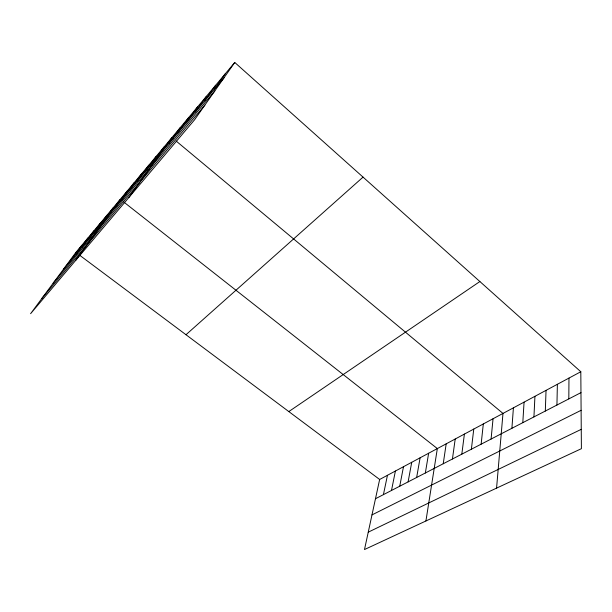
<?xml version="1.0" encoding="UTF-8"?>
<svg xmlns="http://www.w3.org/2000/svg" width="612" height="612" viewBox="0 0 612 612"><rect width="100%" height="100%" fill="white"/><g stroke="black" fill="none" stroke-linecap="round" stroke-linejoin="round"><path stroke-width="0.92" d="M568.816 398.902L568.969 378.086M556.935 405.037L557.379 384.29M545.315 411.042L546.042 390.364M533.939 416.91L534.934 396.308M522.801 422.663L524.063 402.13M511.9 428.293L513.414 407.837M496.569 488.124L502.98 413.421L176.218 141.104M491.084 439.041L493.05 418.738M481.131 444.182L483.319 423.955M471.378 449.216L473.764 429.066M461.815 454.158L464.401 434.084M452.436 459L455.206 439.011M443.233 463.751L446.186 443.838M425.921 520.98L437.335 448.581L123.869 202.105M425.348 472.992L428.637 453.232M416.65 477.482L420.107 457.807M408.112 481.889L411.723 462.297M399.735 486.219L403.492 466.704M391.504 490.464L395.398 471.033M383.418 494.641L387.457 475.294M580.811 371.744L379.647 479.471L364.492 549.545L581.4 448.68L580.811 371.744L234.756 62.455L75.88 252.412L30.6 313.696L194.616 119.738L234.756 62.455M214.185 89.497L225.086 74.006M204.622 100.904L215.669 85.275M195.297 112.019L206.481 96.252M186.216 122.844L197.531 106.962M177.365 133.401L188.794 117.405M168.736 143.69L180.265 127.602M152.342 163.236L164.062 146.979M128.803 197.561L171.949 137.547L173.372 138.733M144.554 172.523L156.351 156.198M129.507 190.454L141.448 174.015M136.943 181.596L148.815 165.202M122.247 199.122L134.242 182.628M75.643 260.421L120.296 199.305L121.727 200.422M115.14 207.59L127.197 191.059M94.745 231.91L106.939 215.279M101.393 223.977L113.549 207.376M81.863 247.263L94.133 230.594M88.235 239.667L100.467 223.013M69.523 261.982L81.84 245.29M75.628 254.699L87.921 238.014M63.541 269.112L224.015 77.785M53.122 283.218L214.827 90.89M41.93 298.358L204.852 105.134M185.994 334.726L363.046 177.113M288.81 411.578L479.877 281.535M375.477 498.742L580.972 392.629M371.981 514.906L581.102 410.308M368.248 532.172L581.255 429.349M75.88 252.412L77.319 253.49M79.476 255.105L379.647 479.471"/></g></svg>
